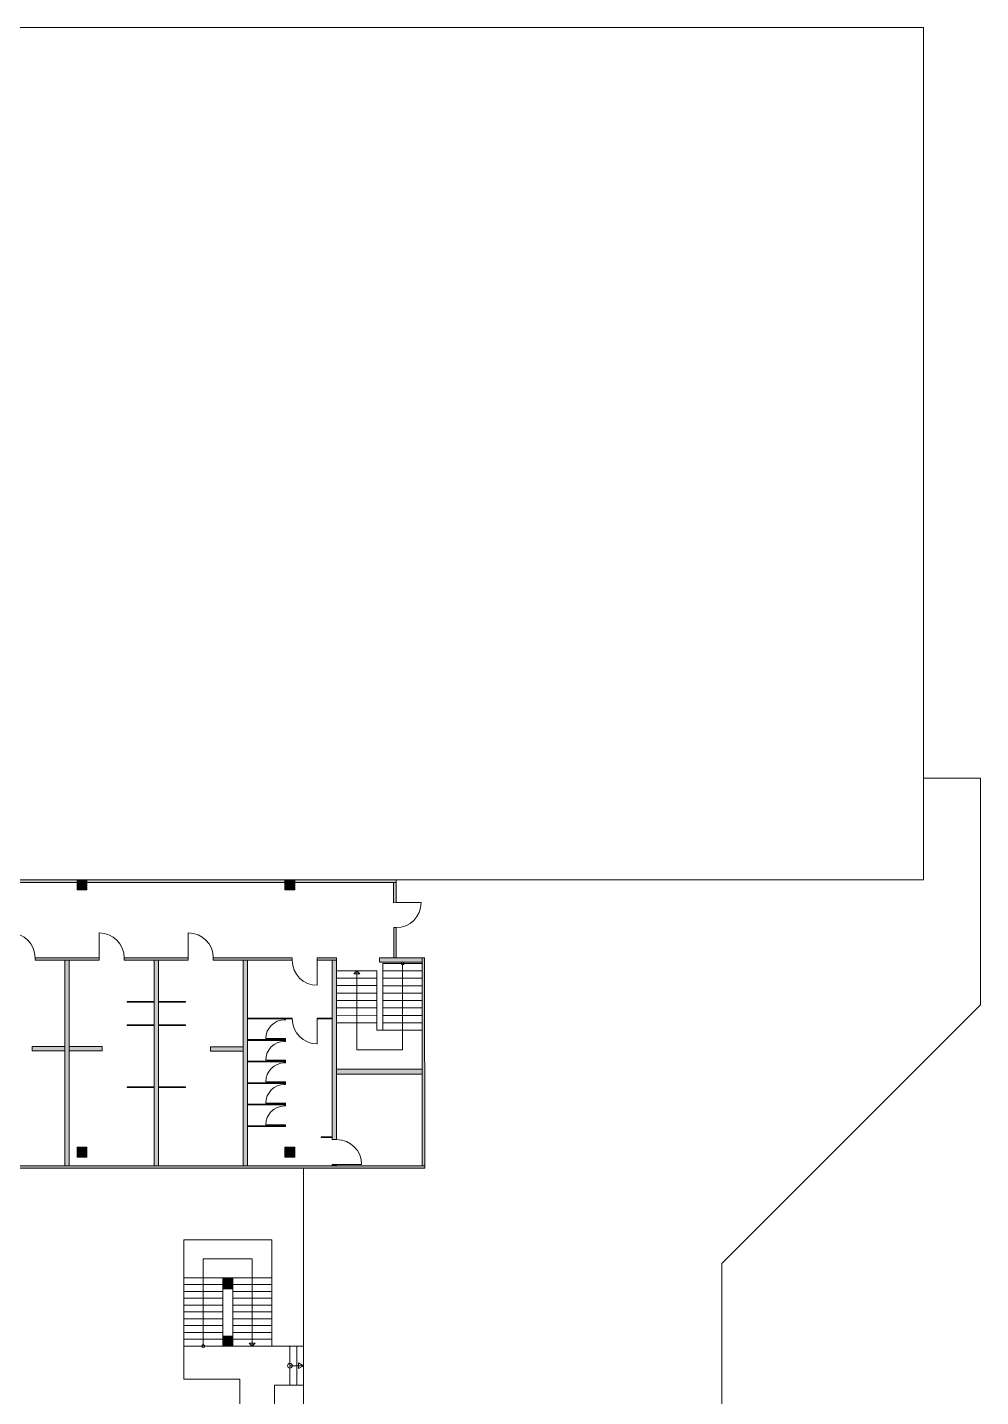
# Model space of a CAD drawing. Header units: inches. Extents: x 33931 to 204452, y 8264 to 159539.
# Drawn here: x 134395 to 172904, y 103434 to 158763 of the extents above; entities that cross this region are included whole.
import ezdxf

# ---------------------------------------------------------------- set-up
doc = ezdxf.new("R2010")
doc.units = ezdxf.units.IN
doc.header["$LTSCALE"] = 200
doc.header["$MEASUREMENT"] = 0
for name, pattern in [('AUSGEZOGEN', [0]), ('Standardmuster', [0]), ('Volllinie', [0])]:
    doc.linetypes.add(name, pattern=pattern)
doc.layers.add('Grundebene', color=7, linetype='Continuous')

# ---------------------------------------------------------------- blocks, each defined once
blk = doc.blocks.new('COMPLEXOBJECT_8-3453')
at = {"layer": 'Grundebene', "color": 18, "linetype": 'AUSGEZOGEN', "lineweight": 13, "true_color": 0x000000}
for points in [[(146713.457615, 121063.75), (146713.457615, 113818.75), (146888.457615, 113818.75), (146888.457615, 121063.75), (146713.457615, 121063.75)], [(146888.457615, 112763.75), (146888.457615, 112808.75), (146713.457615, 112808.75), (146713.457615, 112763.75), (146888.457615, 112763.75)]]:
    blk.add_lwpolyline(points, dxfattribs=at)
blk = doc.blocks.new('COMPLEXOBJECT_47-3525')
at = {"layer": 'Grundebene', "color": 18, "linetype": 'AUSGEZOGEN', "lineweight": 13, "true_color": 0x000000}
for points in [[(101800.957615, 121163.75), (101800.957615, 121063.75), (104295.957615, 121063.75), (104295.957615, 121163.75), (101800.957615, 121163.75)], [(108495.957615, 121063.75), (108495.957615, 121163.75), (105305.957615, 121163.75), (105305.957615, 121063.75), (108495.957615, 121063.75)], [(109505.957615, 121163.75), (109505.957615, 121063.75), (112095.957615, 121063.75), (112095.957615, 121163.75), (109505.957615, 121163.75)], [(115695.957615, 121063.75), (115695.957615, 121163.75), (113105.957615, 121163.75), (113105.957615, 121063.75), (115695.957615, 121063.75)], [(120452.207615, 121163.75), (116705.957615, 121163.75), (116705.957615, 121063.75), (120452.207615, 121063.75), (120452.207615, 121163.75)], [(122895.957615, 121063.75), (122895.957615, 121163.75), (121462.207615, 121163.75), (121462.207615, 121063.75), (122895.957615, 121063.75)], [(126495.957615, 121163.75), (123905.957615, 121163.75), (123905.957615, 121063.75), (126495.957615, 121063.75), (126495.957615, 121163.75)], [(130095.957615, 121063.75), (130095.957615, 121163.75), (127505.957615, 121163.75), (127505.957615, 121063.75), (130095.957615, 121063.75)], [(133695.957615, 121163.75), (131105.957615, 121163.75), (131105.957615, 121063.75), (133695.957615, 121063.75), (133695.957615, 121163.75)], [(137295.957615, 121063.75), (137295.957615, 121163.75), (134705.957615, 121163.75), (134705.957615, 121063.75), (137295.957615, 121063.75)], [(140895.957615, 121163.75), (138305.957615, 121163.75), (138305.957615, 121063.75), (140895.957615, 121063.75), (140895.957615, 121163.75)], [(145095.957615, 121063.75), (145095.957615, 121163.75), (141905.957615, 121163.75), (141905.957615, 121063.75), (145095.957615, 121063.75)], [(146888.457615, 121163.75), (146105.957615, 121163.75), (146105.957615, 121063.75), (146888.457615, 121063.75), (146888.457615, 121163.75)]]:
    blk.add_lwpolyline(points, dxfattribs=at)
blk = doc.blocks.new('COMPLEXOBJECT_69-35B8')
at = {"layer": 'Grundebene', "color": 18, "linetype": 'AUSGEZOGEN', "lineweight": 13, "true_color": 0x000000}
for points in [[(149191.037015, 124213.75), (149191.582015, 123393.74989), (149291.581985, 123393.81635), (149291.037035, 124213.75), (149191.037015, 124213.75)], [(149192.253285, 122383.75011), (149193.064135, 121163.75), (149293.064155, 121163.75), (149292.253265, 122383.81658), (149192.253285, 122383.75011)]]:
    blk.add_lwpolyline(points, dxfattribs=at)
blk = doc.blocks.new('COMPLEXOBJECT_86-3609')
at = {"layer": 'Grundebene', "color": 18, "linetype": 'AUSGEZOGEN', "lineweight": 13, "true_color": 0x000000}
for points in [[(145095.957615, 118728.75), (143288.457615, 118728.75), (143288.457615, 118698.75), (145095.957615, 118698.75), (145095.957615, 118728.75)], [(146713.457615, 118728.75), (146105.957615, 118728.75), (146105.957615, 118698.75), (146713.457615, 118698.75), (146713.457615, 118728.75)]]:
    blk.add_lwpolyline(points, dxfattribs=at)
blk = doc.blocks.new('door-4EA6')
at = {"layer": 'Grundebene', "color": 18, "linetype": 'Standardmuster', "lineweight": 13, "true_color": 0x000000}
blk.add_line((133695.957615, 121163.75), (133695.957615, 122173.75), dxfattribs=at)
blk.add_arc((133695.957615, 121163.75), 1010, 0, 90, dxfattribs=at)
blk = doc.blocks.new('door-4EAE')
at = {"layer": 'Grundebene', "color": 18, "linetype": 'Standardmuster', "lineweight": 13, "true_color": 0x000000}
blk.add_line((137295.957615, 121163.75), (137295.957615, 122173.75), dxfattribs=at)
blk.add_arc((137295.957615, 121163.75), 1010, 0, 90, dxfattribs=at)
blk = doc.blocks.new('door-4EB6')
at = {"layer": 'Grundebene', "color": 18, "linetype": 'Standardmuster', "lineweight": 13, "true_color": 0x000000}
blk.add_line((140895.957615, 121163.75), (140895.957615, 122173.75), dxfattribs=at)
blk.add_arc((140895.957615, 121163.75), 1010, 0, 90, dxfattribs=at)
blk = doc.blocks.new('door-4EBE')
at = {"layer": 'Grundebene', "color": 18, "linetype": 'Standardmuster', "lineweight": 13, "true_color": 0x000000}
blk.add_line((149291.581985, 123393.81635), (150301.581985, 123393.81635), dxfattribs=at)
blk.add_arc((149291.581985, 123393.81635), 1010, 270, 0, dxfattribs=at)
blk = doc.blocks.new('door-4EC6')
at = {"layer": 'Grundebene', "color": 18, "linetype": 'Standardmuster', "lineweight": 13, "true_color": 0x000000}
blk.add_line((146105.957615, 121063.75), (146105.957615, 120053.75), dxfattribs=at)
blk.add_arc((146105.957615, 121063.75), 1010, 180, 270, dxfattribs=at)
blk = doc.blocks.new('door-4ECE')
at = {"layer": 'Grundebene', "color": 18, "linetype": 'Standardmuster', "lineweight": 13, "true_color": 0x000000}
blk.add_line((146105.957615, 118698.75), (146105.957615, 117688.75), dxfattribs=at)
blk.add_arc((146105.957615, 118698.75), 1010, 180, 270, dxfattribs=at)
blk = doc.blocks.new('door-4EE8')
at = {"layer": 'Grundebene', "color": 18, "linetype": 'Standardmuster', "lineweight": 13, "true_color": 0x000000}
blk.add_line((146888.457615, 112808.75), (147898.457615, 112808.75), dxfattribs=at)
blk.add_arc((146888.457615, 112808.75), 1010, 0, 90, dxfattribs=at)
blk = doc.blocks.new('door-4F18')
at = {"layer": 'Grundebene', "color": 18, "linetype": 'Standardmuster', "lineweight": 13, "true_color": 0x000000}
blk.add_line((144785.957615, 117898.75), (144025.957615, 117898.75), dxfattribs=at)
blk.add_arc((144785.957615, 117898.75), 760, 90, 180, dxfattribs=at)
blk = doc.blocks.new('door-4F20')
at = {"layer": 'Grundebene', "color": 18, "linetype": 'Standardmuster', "lineweight": 13, "true_color": 0x000000}
blk.add_line((144785.957615, 117028.75), (144025.957615, 117028.75), dxfattribs=at)
blk.add_arc((144785.957615, 117028.75), 760, 90, 180, dxfattribs=at)
blk = doc.blocks.new('door-4F28')
at = {"layer": 'Grundebene', "color": 18, "linetype": 'Standardmuster', "lineweight": 13, "true_color": 0x000000}
blk.add_line((144785.957615, 116158.75), (144025.957615, 116158.75), dxfattribs=at)
blk.add_arc((144785.957615, 116158.75), 760, 90, 180, dxfattribs=at)
blk = doc.blocks.new('door-4F30')
at = {"layer": 'Grundebene', "color": 18, "linetype": 'Standardmuster', "lineweight": 13, "true_color": 0x000000}
blk.add_line((144785.957615, 115288.75), (144025.957615, 115288.75), dxfattribs=at)
blk.add_arc((144785.957615, 115288.75), 760, 90, 180, dxfattribs=at)
blk = doc.blocks.new('door-4F38')
at = {"layer": 'Grundebene', "color": 18, "linetype": 'Standardmuster', "lineweight": 13, "true_color": 0x000000}
blk.add_line((144785.957615, 114418.75), (144025.957615, 114418.75), dxfattribs=at)
blk.add_arc((144785.957615, 114418.75), 760, 90, 180, dxfattribs=at)

msp = doc.modelspace()

# ---------------------------------------------------------------- hatches: boundary and pattern name
at = {"layer": 'Grundebene', "true_color": 0x000000, "transparency": 33554687}
for points in [[(79550.957615, 124313.75), (149290.970575, 124313.75), (149291.037035, 124213.75), (79550.957615, 124213.75)], [(136800.957615, 123913.75), (136400.957615, 123913.75), (136400.957615, 124313.75), (136800.957615, 124313.75)], [(145200.957615, 123913.75), (144800.957615, 123913.75), (144800.957615, 124313.75), (145200.957615, 124313.75)], [(149191.582015, 123393.74989), (149191.037015, 124213.75), (149291.037035, 124213.75), (149291.581985, 123393.81635)], [(149193.064135, 121163.75), (149192.253285, 122383.75011), (149292.253265, 122383.81658), (149293.064155, 121163.75)], [(137295.957615, 121163.75), (137295.957615, 121063.75), (134705.957615, 121063.75), (134705.957615, 121163.75)], [(135913.457615, 112763.75), (135913.457615, 121063.75), (136088.457615, 121063.75), (136088.457615, 112763.75)], [(138305.957615, 121163.75), (140895.957615, 121163.75), (140895.957615, 121063.75), (138305.957615, 121063.75)], [(139513.457615, 112763.75), (139513.457615, 121063.75), (139688.457615, 121063.75), (139688.457615, 112763.75)], [(145095.957615, 121163.75), (145095.957615, 121063.75), (141905.957615, 121063.75), (141905.957615, 121163.75)], [(143113.457615, 112763.75), (143113.457615, 121063.75), (143288.457615, 121063.75), (143288.457615, 112763.75)], [(146105.957615, 121163.75), (146888.457615, 121163.75), (146888.457615, 121063.75), (146105.957615, 121063.75)], [(146713.457615, 113818.75), (146713.457615, 121063.75), (146888.457615, 121063.75), (146888.457615, 113818.75)], [(148621.285595, 121163.75), (150343.064135, 121163.75), (150343.180445, 120988.75), (148621.285595, 120988.75)], [(150443.064155, 121163.75), (150448.647035, 112763.75), (150348.647015, 112763.75), (150343.064135, 121163.75)], [(139513.457615, 119373.75), (138423.457615, 119373.75), (138423.457615, 119403.75), (139513.457615, 119403.75)], [(140778.457615, 119373.75), (139688.457615, 119373.75), (139688.457615, 119403.75), (140778.457615, 119403.75)], [(139513.457615, 118433.75), (138423.457615, 118433.75), (138423.457615, 118463.75), (139513.457615, 118463.75)], [(140778.457615, 118433.75), (139688.457615, 118433.75), (139688.457615, 118463.75), (140778.457615, 118463.75)], [(143288.457615, 118728.75), (145095.957615, 118728.75), (145095.957615, 118698.75), (143288.457615, 118698.75)], [(144815.957615, 118698.75), (144815.957615, 118658.75), (144785.957615, 118658.75), (144785.957615, 118698.75)], [(146105.957615, 118728.75), (146713.457615, 118728.75), (146713.457615, 118698.75), (146105.957615, 118698.75)], [(144785.957615, 117828.75), (143288.457615, 117828.75), (143288.457615, 117858.75), (144785.957615, 117858.75)], [(144785.957615, 117788.75), (144785.957615, 117898.75), (144815.957615, 117898.75), (144815.957615, 117788.75)], [(135913.457615, 117403.75), (134588.457615, 117403.75), (134588.457615, 117578.75), (135913.457615, 117578.75)], [(137413.457615, 117403.75), (136088.457615, 117403.75), (136088.457615, 117578.75), (137413.457615, 117578.75)], [(143113.457615, 117388.75), (141788.457615, 117388.75), (141788.457615, 117563.75), (143113.457615, 117563.75)], [(144785.957615, 116958.75), (143288.457615, 116958.75), (143288.457615, 116988.75), (144785.957615, 116988.75)], [(144815.957615, 117028.75), (144815.957615, 116918.75), (144785.957615, 116918.75), (144785.957615, 117028.75)], [(150348.647015, 116463.75), (146888.457615, 116463.75), (146888.457615, 116663.75), (150348.647015, 116663.75)], [(139513.457615, 115923.75), (138423.457615, 115923.75), (138423.457615, 115953.75), (139513.457615, 115953.75)], [(140778.457615, 115923.75), (139688.457615, 115923.75), (139688.457615, 115953.75), (140778.457615, 115953.75)], [(144785.957615, 116088.75), (143288.457615, 116088.75), (143288.457615, 116118.75), (144785.957615, 116118.75)], [(144785.957615, 116048.75), (144785.957615, 116158.75), (144815.957615, 116158.75), (144815.957615, 116048.75)], [(144785.957615, 115218.75), (143288.457615, 115218.75), (143288.457615, 115248.75), (144785.957615, 115248.75)], [(144815.957615, 115288.75), (144815.957615, 115178.75), (144785.957615, 115178.75), (144785.957615, 115288.75)], [(144785.957615, 114348.75), (143288.457615, 114348.75), (143288.457615, 114378.75), (144785.957615, 114378.75)], [(144785.957615, 114348.75), (144785.957615, 114418.75), (144815.957615, 114418.75), (144815.957615, 114348.75)], [(136800.957615, 113113.75), (136400.957615, 113113.75), (136400.957615, 113513.75), (136800.957615, 113513.75)], [(145200.957615, 113113.75), (144800.957615, 113113.75), (144800.957615, 113513.75), (145200.957615, 113513.75)], [(146258.471635, 113928.75), (146713.457615, 113928.75), (146713.457615, 113898.75), (146258.471635, 113898.75)], [(150448.713495, 112663.75), (77150.957615, 112663.75), (77150.957615, 112763.75), (150448.647035, 112763.75)], [(146888.457615, 112808.75), (146888.457615, 112763.75), (146713.457615, 112763.75), (146713.457615, 112808.75)], [(142690.957615, 108195.75), (142690.957615, 107795.75), (142290.957615, 107795.75), (142290.957615, 108195.75)], [(142690.957615, 105873.75), (142690.957615, 105473.75), (142290.957615, 105473.75), (142290.957615, 105873.75)]]:
    msp.add_hatch(color=18, dxfattribs=at).paths.add_polyline_path(points, flags=0)

# ---------------------------------------------------------------- linework, layer by layer
at = {"layer": 'Grundebene', "color": 18, "linetype": 'Volllinie', "lineweight": 9, "true_color": 0x000000}
for p, q in [((77150.957615, 158763.136954), (170599.155525, 158763.136954)), ((170599.155525, 158763.136954), (170599.155525, 128428.468124)), ((170599.155525, 128428.468124), (172903.84289, 128428.468124)), ((170599.155525, 124313.75), (170599.155525, 128428.468124)), ((172903.84289, 128428.468124), (172903.84289, 119272.007512)), ((149290.970575, 124313.75), (170599.155525, 124313.75)), ((172903.84289, 119272.007512), (162450.957615, 108819.122237)), ((162450.957615, 108819.122237), (162450.957615, 101963.75)), ((144998.957615, 104683.75), (145550.957615, 104683.75)), ((145550.957615, 104683.75), (145346.358713, 104801.875231)), ((145346.358713, 104801.875231), (145346.358713, 104565.624769)), ((145346.358713, 104565.624769), (145550.957615, 104683.75))]:
    msp.add_line(p, q, dxfattribs=at)
at = {"layer": 'Grundebene', "color": 18, "linetype": 'AUSGEZOGEN', "lineweight": 13, "true_color": 0x000000}
for p, q in [((149290.970575, 124313.75), (79550.957615, 124313.75)), ((79550.957615, 124213.75), (149291.037035, 124213.75)), ((136400.957615, 124313.75), (136400.957615, 123913.75)), ((136800.957615, 124313.75), (136400.957615, 124313.75)), ((136800.957615, 123913.75), (136800.957615, 124313.75)), ((145200.957615, 124313.75), (144800.957615, 124313.75)), ((144800.957615, 124313.75), (144800.957615, 123913.75)), ((145200.957615, 123913.75), (145200.957615, 124313.75)), ((149191.037015, 124213.75), (149191.582015, 123393.74989)), ((149291.037035, 124213.75), (149191.037015, 124213.75)), ((149291.037035, 124213.75), (149290.970575, 124313.75)), ((149291.581985, 123393.81635), (149291.037035, 124213.75)), ((136400.957615, 123913.75), (136800.957615, 123913.75)), ((144800.957615, 123913.75), (145200.957615, 123913.75)), ((149192.253285, 122383.75011), (149193.064135, 121163.75)), ((149293.064155, 121163.75), (149292.253265, 122383.81658)), ((137295.957615, 121163.75), (134705.957615, 121163.75)), ((134705.957615, 121063.75), (137295.957615, 121063.75)), ((136088.457615, 121063.75), (135913.457615, 121063.75)), ((135913.457615, 121063.75), (135913.457615, 112763.75)), ((136088.457615, 112763.75), (136088.457615, 121063.75)), ((140895.957615, 121163.75), (138305.957615, 121163.75)), ((138305.957615, 121063.75), (140895.957615, 121063.75)), ((139513.457615, 121063.75), (139513.457615, 116328.75)), ((139688.457615, 121063.75), (139513.457615, 121063.75)), ((139688.457615, 116328.75), (139688.457615, 121063.75)), ((145095.957615, 121163.75), (141905.957615, 121163.75)), ((141905.957615, 121063.75), (145095.957615, 121063.75)), ((143288.457615, 121063.75), (143113.457615, 121063.75)), ((143113.457615, 121063.75), (143113.457615, 117848.75)), ((143288.457615, 117863.75), (143288.457615, 121063.75)), ((146888.457615, 121163.75), (146105.957615, 121163.75)), ((146105.957615, 121063.75), (146713.457615, 121063.75)), ((146713.457615, 121063.75), (146713.457615, 113818.75)), ((146888.457615, 121063.75), (146888.457615, 121163.75)), ((146888.457615, 113818.75), (146888.457615, 121063.75)), ((148518.457615, 120640.90889), (146888.457615, 120640.90889)), ((146888.457615, 120640.90889), (146888.457615, 120341.04326)), ((147703.457615, 117451.84194), (147703.457615, 120640.90889)), ((148518.457615, 120340.77451), (148518.457615, 120640.90889)), ((149193.064135, 121163.75), (148621.285595, 121163.75)), ((148621.285595, 121163.75), (148621.285595, 120988.75)), ((148621.285595, 120988.75), (150343.180445, 120988.75)), ((148760.182175, 120638.58574), (148759.786615, 120338.70194)), ((148760.577735, 120938.46968), (148760.182175, 120638.58574)), ((150343.663925, 120638.35367), (148760.182175, 120638.58574)), ((150343.287665, 120938.46968), (148760.577735, 120938.46968)), ((150343.064135, 121163.75), (149293.064155, 121163.75)), ((149551.967845, 120938.46968), (149552.832285, 117451.68461)), ((150343.064135, 121163.75), (150348.647015, 112763.75)), ((150343.180445, 120988.75), (150343.064135, 121163.75)), ((150443.064155, 121163.75), (150343.064135, 121163.75)), ((150343.663925, 120638.35367), (150343.287665, 120938.46968)), ((150344.040195, 120338.23757), (150343.663925, 120638.35367)), ((150448.647035, 112763.75), (150443.064155, 121163.75)), ((146888.457615, 120341.04326), (148518.457615, 120340.77451)), ((146888.457615, 120341.04326), (146888.457615, 120041.17764)), ((148518.457615, 120040.64014), (148518.457615, 120340.77451)), ((148759.786615, 120338.70194), (148759.391065, 120038.81828)), ((150344.040195, 120338.23757), (148759.786615, 120338.70194)), ((150344.416455, 120038.12138), (150344.040195, 120338.23757)), ((146888.457615, 120041.17764), (148518.457615, 120040.64014)), ((146888.457615, 120041.17764), (146888.457615, 119741.31202)), ((146888.457615, 119741.31202), (148518.457615, 119740.50576)), ((146888.457615, 119741.31202), (146888.457615, 119441.44639)), ((148518.457615, 119740.50576), (148518.457615, 120040.64014)), ((148518.457615, 119440.37138), (148518.457615, 119740.50576)), ((148758.995505, 119738.93476), (148758.599945, 119439.05137)), ((148759.391065, 120038.81828), (148758.995505, 119738.93476)), ((150344.792725, 119738.00511), (148758.995505, 119738.93476)), ((150344.416455, 120038.12138), (148759.391065, 120038.81828)), ((150344.792725, 119738.00511), (150344.416455, 120038.12138)), ((150345.168985, 119437.88874), (150344.792725, 119738.00511)), ((139513.457615, 119403.75), (138423.457615, 119403.75)), ((138423.457615, 119373.75), (139513.457615, 119373.75)), ((139513.457615, 119373.75), (139513.457615, 119403.75)), ((139688.457615, 119403.75), (139688.457615, 119373.75)), ((140778.457615, 119403.75), (139688.457615, 119403.75)), ((139688.457615, 119373.75), (140778.457615, 119373.75)), ((146888.457615, 119441.44639), (148518.457615, 119440.37138)), ((146888.457615, 119441.44639), (146888.457615, 119141.58077)), ((146888.457615, 119141.58077), (148518.457615, 119140.23701)), ((146888.457615, 119141.58077), (146888.457615, 118841.71515)), ((148518.457615, 119140.23701), (148518.457615, 119440.37138)), ((148518.457615, 118840.10263), (148518.457615, 119140.23701)), ((148758.204395, 119139.16812), (148757.808835, 118839.28501)), ((148758.599945, 119439.05137), (148758.204395, 119139.16812)), ((150345.545255, 119137.77229), (148758.204395, 119139.16812)), ((150345.168985, 119437.88874), (148758.599945, 119439.05137)), ((150345.545255, 119137.77229), (150345.168985, 119437.88874)), ((150345.921515, 118837.65575), (150345.545255, 119137.77229)), ((139513.457615, 118463.75), (138423.457615, 118463.75)), ((138423.457615, 118433.75), (139513.457615, 118433.75)), ((139513.457615, 118433.75), (139513.457615, 118463.75)), ((140778.457615, 118463.75), (139688.457615, 118463.75)), ((139688.457615, 118463.75), (139688.457615, 118433.75)), ((139688.457615, 118433.75), (140778.457615, 118433.75)), ((146888.457615, 118841.71515), (148518.457615, 118840.10263)), ((146888.457615, 118841.71515), (146888.457615, 118541.84952)), ((146888.457615, 118541.84952), (148518.457615, 118539.96825)), ((146888.457615, 118541.84952), (146888.457615, 118241.9839)), ((148518.457615, 118539.96825), (148518.457615, 118840.10263)), ((148518.457615, 118239.83388), (148518.457615, 118539.96825)), ((148757.413285, 118539.40204), (148757.017725, 118239.51921)), ((148757.808835, 118839.28501), (148757.413285, 118539.40204)), ((150346.297785, 118537.53912), (148757.413285, 118539.40204)), ((150345.921515, 118837.65575), (148757.808835, 118839.28501)), ((150346.297785, 118537.53912), (150345.921515, 118837.65575)), ((150346.674055, 118237.4224), (150346.297785, 118537.53912)), ((143288.457615, 112763.75), (143288.457615, 117863.75)), ((146888.457615, 118241.9839), (146888.457615, 116663.75)), ((148518.457615, 118239.73388), (148518.457615, 118239.83388)), ((148756.017595, 118239.42053), (148518.457615, 118239.73388)), ((148757.017595, 118239.41921), (148756.017595, 118239.42053)), ((148757.017725, 118239.51921), (148757.017595, 118239.41921)), ((150346.674055, 118237.4224), (148757.017725, 118239.51921)), ((150348.647015, 116663.75), (150346.674055, 118237.4224)), ((134588.457615, 117578.75), (134588.457615, 117403.75)), ((135913.457615, 117578.75), (134588.457615, 117578.75)), ((134588.457615, 117403.75), (135913.457615, 117403.75)), ((135913.457615, 117403.75), (135913.457615, 117578.75)), ((137413.457615, 117578.75), (136088.457615, 117578.75)), ((136088.457615, 117578.75), (136088.457615, 117403.75)), ((136088.457615, 117403.75), (137413.457615, 117403.75)), ((137413.457615, 117403.75), (137413.457615, 117578.75)), ((141788.457615, 117563.75), (141788.457615, 117388.75)), ((143113.457615, 117563.75), (141788.457615, 117563.75)), ((141788.457615, 117388.75), (143113.457615, 117388.75)), ((143113.457615, 117848.75), (143113.457615, 112763.75)), ((143113.457615, 117388.75), (143113.457615, 117563.75)), ((149552.732305, 117451.58461), (147703.557615, 117451.74193)), ((139513.457615, 116328.75), (139513.457615, 112763.75)), ((139688.457615, 112763.75), (139688.457615, 116328.75)), ((146888.457615, 116663.75), (148753.939235, 116663.75)), ((150348.647015, 116663.75), (146888.457615, 116663.75)), ((146888.457615, 116663.75), (146888.457615, 116463.75)), ((146888.457615, 116463.75), (150348.647015, 116463.75)), ((148753.939235, 116663.75), (150348.647015, 116663.75)), ((150348.647015, 116463.75), (150348.647015, 116663.75)), ((138423.457615, 115953.75), (138423.457615, 115923.75)), ((139513.457615, 115953.75), (138423.457615, 115953.75)), ((138423.457615, 115923.75), (139513.457615, 115923.75)), ((139513.457615, 115923.75), (139513.457615, 115953.75)), ((139688.457615, 115953.75), (139688.457615, 115923.75)), ((140778.457615, 115953.75), (139688.457615, 115953.75)), ((139688.457615, 115923.75), (140778.457615, 115923.75)), ((140778.457615, 115923.75), (140778.457615, 115953.75)), ((136400.957615, 113513.75), (136400.957615, 113113.75)), ((136800.957615, 113513.75), (136400.957615, 113513.75)), ((136800.957615, 113113.75), (136800.957615, 113513.75)), ((145200.957615, 113513.75), (144800.957615, 113513.75)), ((144800.957615, 113513.75), (144800.957615, 113113.75)), ((145200.957615, 113113.75), (145200.957615, 113513.75)), ((146888.457615, 113818.75), (146713.457615, 113818.75)), ((146713.457615, 113818.75), (146888.457615, 113818.75)), ((136400.957615, 113113.75), (136800.957615, 113113.75)), ((144800.957615, 113113.75), (145200.957615, 113113.75)), ((150448.647035, 112763.75), (77150.957615, 112763.75)), ((77150.957615, 112663.75), (150448.713495, 112663.75)), ((135913.457615, 112763.75), (136088.457615, 112763.75)), ((139513.457615, 112763.75), (139688.457615, 112763.75)), ((143113.457615, 112763.75), (143288.457615, 112763.75)), ((145550.957615, 101963.75), (145550.957615, 112663.75)), ((146713.457615, 112808.75), (146713.457615, 112763.75)), ((146713.457615, 112808.75), (146888.457615, 112808.75)), ((146888.457615, 112808.75), (146713.457615, 112808.75)), ((146713.457615, 112763.75), (146888.457615, 112763.75)), ((146888.457615, 112763.75), (146888.457615, 112808.75)), ((150348.647015, 112763.75), (150448.647035, 112763.75)), ((150448.713495, 112663.75), (150448.647035, 112763.75)), ((140710.957615, 109765.75), (140710.957615, 104133.75)), ((144270.957615, 109765.75), (140710.957615, 109765.75)), ((144270.957615, 109765.75), (144270.957615, 105473.75)), ((142690.957615, 108235.75), (140710.957615, 108235.75)), ((142290.957615, 107957.75), (140710.957615, 107957.75)), ((142290.957615, 108235.75), (142290.957615, 105473.75)), ((144270.957615, 108235.75), (142690.957615, 108235.75)), ((142690.957615, 108235.75), (142690.957615, 105473.75)), ((144270.957615, 107959.75), (142690.957615, 107959.75)), ((142290.957615, 107681.75), (140710.957615, 107681.75)), ((142290.957615, 107405.75), (140710.957615, 107405.75)), ((144270.957615, 107683.75), (142690.957615, 107683.75)), ((144270.957615, 107407.75), (142690.957615, 107407.75)), ((142290.957615, 107129.75), (140710.957615, 107129.75)), ((142290.957615, 106853.75), (140710.957615, 106853.75)), ((144270.957615, 107131.75), (142690.957615, 107131.75)), ((144270.957615, 106855.75), (142690.957615, 106855.75)), ((142290.957615, 106577.75), (140710.957615, 106577.75)), ((142290.957615, 106301.75), (140710.957615, 106301.75)), ((144270.957615, 106579.75), (142690.957615, 106579.75)), ((144270.957615, 106303.75), (142690.957615, 106303.75)), ((142290.957615, 106025.75), (140710.957615, 106025.75)), ((142290.957615, 105749.75), (140710.957615, 105749.75)), ((144270.957615, 106027.75), (142690.957615, 106027.75)), ((144270.957615, 105751.75), (142690.957615, 105751.75)), ((142290.957615, 105473.75), (140710.957615, 105473.75)), ((145550.957615, 105473.75), (142690.957615, 105473.75)), ((144998.957615, 105473.75), (144998.957615, 103893.75)), ((145274.957615, 105473.75), (145274.957615, 103893.75)), ((145550.957615, 105473.75), (145550.957615, 103893.75)), ((142970.957615, 104133.75), (140710.957615, 104133.75)), ((142970.957615, 102653.75), (142970.957615, 104133.75))]:
    msp.add_line(p, q, dxfattribs=at)
for points in [[(149290.970575, 124313.75), (79550.957615, 124313.75), (79550.957615, 124213.75), (149291.037035, 124213.75), (149290.970575, 124313.75)], [(136400.957615, 123913.75), (136800.957615, 123913.75), (136800.957615, 124313.75), (136400.957615, 124313.75), (136400.957615, 123913.75)], [(144800.957615, 123913.75), (145200.957615, 123913.75), (145200.957615, 124313.75), (144800.957615, 124313.75), (144800.957615, 123913.75)], [(149191.037015, 124213.75), (149191.582015, 123393.74989), (149291.581985, 123393.81635), (149291.037035, 124213.75), (149191.037015, 124213.75)], [(149192.253285, 122383.75011), (149193.064135, 121163.75), (149293.064155, 121163.75), (149292.253265, 122383.81658), (149192.253285, 122383.75011)], [(137295.957615, 121063.75), (137295.957615, 121163.75), (134705.957615, 121163.75), (134705.957615, 121063.75), (137295.957615, 121063.75)], [(135913.457615, 121063.75), (135913.457615, 112763.75), (136088.457615, 112763.75), (136088.457615, 121063.75), (135913.457615, 121063.75)], [(140895.957615, 121163.75), (138305.957615, 121163.75), (138305.957615, 121063.75), (140895.957615, 121063.75), (140895.957615, 121163.75)], [(139513.457615, 121063.75), (139513.457615, 112763.75), (139688.457615, 112763.75), (139688.457615, 121063.75), (139513.457615, 121063.75)], [(145095.957615, 121063.75), (145095.957615, 121163.75), (141905.957615, 121163.75), (141905.957615, 121063.75), (145095.957615, 121063.75)], [(143113.457615, 121063.75), (143113.457615, 112763.75), (143288.457615, 112763.75), (143288.457615, 121063.75), (143113.457615, 121063.75)], [(146888.457615, 121163.75), (146105.957615, 121163.75), (146105.957615, 121063.75), (146888.457615, 121063.75), (146888.457615, 121163.75)], [(146713.457615, 121063.75), (146713.457615, 113818.75), (146888.457615, 113818.75), (146888.457615, 121063.75), (146713.457615, 121063.75)], [(147703.457615, 120640.90889), (147583.457615, 120520.90889), (147823.457615, 120520.90889), (147703.457615, 120640.90889)], [(150343.064135, 121163.75), (148621.285595, 121163.75), (148621.285595, 120988.75), (150343.180445, 120988.75), (150343.064135, 121163.75)], [(150448.647035, 112763.75), (150443.064155, 121163.75), (150343.064135, 121163.75), (150348.647015, 112763.75), (150448.647035, 112763.75)], [(138423.457615, 119373.75), (139513.457615, 119373.75), (139513.457615, 119403.75), (138423.457615, 119403.75), (138423.457615, 119373.75)], [(139688.457615, 119373.75), (140778.457615, 119373.75), (140778.457615, 119403.75), (139688.457615, 119403.75), (139688.457615, 119373.75)], [(138423.457615, 118433.75), (139513.457615, 118433.75), (139513.457615, 118463.75), (138423.457615, 118463.75), (138423.457615, 118433.75)], [(139688.457615, 118433.75), (140778.457615, 118433.75), (140778.457615, 118463.75), (139688.457615, 118463.75), (139688.457615, 118433.75)], [(145095.957615, 118728.75), (143288.457615, 118728.75), (143288.457615, 118698.75), (145095.957615, 118698.75), (145095.957615, 118728.75)], [(144815.957615, 118658.75), (144815.957615, 118698.75), (144785.957615, 118698.75), (144785.957615, 118658.75), (144815.957615, 118658.75)], [(144815.957615, 118658.75), (144815.957615, 118698.75), (144785.957615, 118698.75), (144785.957615, 118658.75), (144815.957615, 118658.75)], [(146713.457615, 118728.75), (146105.957615, 118728.75), (146105.957615, 118698.75), (146713.457615, 118698.75), (146713.457615, 118728.75)], [(143288.457615, 117828.75), (144785.957615, 117828.75), (144785.957615, 117858.75), (143288.457615, 117858.75), (143288.457615, 117828.75)], [(144785.957615, 117898.75), (144785.957615, 117788.75), (144815.957615, 117788.75), (144815.957615, 117898.75), (144785.957615, 117898.75)], [(144785.957615, 117898.75), (144785.957615, 117788.75), (144815.957615, 117788.75), (144815.957615, 117898.75), (144785.957615, 117898.75)], [(134588.457615, 117403.75), (135913.457615, 117403.75), (135913.457615, 117578.75), (134588.457615, 117578.75), (134588.457615, 117403.75)], [(136088.457615, 117403.75), (137413.457615, 117403.75), (137413.457615, 117578.75), (136088.457615, 117578.75), (136088.457615, 117403.75)], [(141788.457615, 117388.75), (143113.457615, 117388.75), (143113.457615, 117563.75), (141788.457615, 117563.75), (141788.457615, 117388.75)], [(143288.457615, 116958.75), (144785.957615, 116958.75), (144785.957615, 116988.75), (143288.457615, 116988.75), (143288.457615, 116958.75)], [(144815.957615, 116918.75), (144815.957615, 117028.75), (144785.957615, 117028.75), (144785.957615, 116918.75), (144815.957615, 116918.75)], [(144815.957615, 116918.75), (144815.957615, 117028.75), (144785.957615, 117028.75), (144785.957615, 116918.75), (144815.957615, 116918.75)], [(146888.457615, 116463.75), (150348.647015, 116463.75), (150348.647015, 116663.75), (146888.457615, 116663.75), (146888.457615, 116463.75)], [(138423.457615, 115923.75), (139513.457615, 115923.75), (139513.457615, 115953.75), (138423.457615, 115953.75), (138423.457615, 115923.75)], [(139688.457615, 115923.75), (140778.457615, 115923.75), (140778.457615, 115953.75), (139688.457615, 115953.75), (139688.457615, 115923.75)], [(143288.457615, 116088.75), (144785.957615, 116088.75), (144785.957615, 116118.75), (143288.457615, 116118.75), (143288.457615, 116088.75)], [(144785.957615, 116158.75), (144785.957615, 116048.75), (144815.957615, 116048.75), (144815.957615, 116158.75), (144785.957615, 116158.75)], [(144785.957615, 116158.75), (144785.957615, 116048.75), (144815.957615, 116048.75), (144815.957615, 116158.75), (144785.957615, 116158.75)], [(143288.457615, 115218.75), (144785.957615, 115218.75), (144785.957615, 115248.75), (143288.457615, 115248.75), (143288.457615, 115218.75)], [(144815.957615, 115178.75), (144815.957615, 115288.75), (144785.957615, 115288.75), (144785.957615, 115178.75), (144815.957615, 115178.75)], [(144815.957615, 115178.75), (144815.957615, 115288.75), (144785.957615, 115288.75), (144785.957615, 115178.75), (144815.957615, 115178.75)], [(143288.457615, 114348.75), (144785.957615, 114348.75), (144785.957615, 114378.75), (143288.457615, 114378.75), (143288.457615, 114348.75)], [(144785.957615, 114418.75), (144785.957615, 114348.75), (144815.957615, 114348.75), (144815.957615, 114418.75), (144785.957615, 114418.75)], [(144785.957615, 114418.75), (144785.957615, 114348.75), (144815.957615, 114348.75), (144815.957615, 114418.75), (144785.957615, 114418.75)], [(136400.957615, 113113.75), (136800.957615, 113113.75), (136800.957615, 113513.75), (136400.957615, 113513.75), (136400.957615, 113113.75)], [(144800.957615, 113113.75), (145200.957615, 113113.75), (145200.957615, 113513.75), (144800.957615, 113513.75), (144800.957615, 113113.75)], [(146713.457615, 113928.75), (146258.471635, 113928.75), (146258.471635, 113898.75), (146713.457615, 113898.75), (146713.457615, 113928.75)], [(77150.957615, 112663.75), (150448.713495, 112663.75), (150448.647035, 112763.75), (77150.957615, 112763.75), (77150.957615, 112663.75)], [(146888.457615, 112763.75), (146888.457615, 112808.75), (146713.457615, 112808.75), (146713.457615, 112763.75), (146888.457615, 112763.75)], [(141500.957615, 105473.75), (141500.957615, 109000.75), (143480.957615, 109000.75), (143480.957615, 105473.75)], [(142690.957615, 107795.75), (142690.957615, 108195.75), (142290.957615, 108195.75), (142290.957615, 107795.75), (142690.957615, 107795.75)], [(142690.957615, 107795.75), (142690.957615, 108195.75), (142290.957615, 108195.75), (142290.957615, 107795.75), (142690.957615, 107795.75)], [(142690.957615, 105473.75), (142690.957615, 105873.75), (142290.957615, 105873.75), (142290.957615, 105473.75), (142690.957615, 105473.75)], [(142690.957615, 105473.75), (142690.957615, 105873.75), (142290.957615, 105873.75), (142290.957615, 105473.75), (142690.957615, 105473.75)], [(143480.957615, 105473.75), (143600.957615, 105593.75), (143360.957615, 105593.75), (143480.957615, 105473.75)], [(145550.957615, 103893.75), (144373.75, 103893.75), (144373.75, 102653.75)]]:
    msp.add_lwpolyline(points, dxfattribs=at)
for centre in [(149551.967845, 120938.46968), (141500.957615, 105473.75)]:
    msp.add_circle(centre, 60, dxfattribs=at)
at = {"layer": 'Grundebene', "color": 18, "linetype": 'Volllinie', "lineweight": 9, "true_color": 0x000000}
msp.add_circle((144998.957615, 104683.75), 94.881704, dxfattribs=at)
at = {"layer": 'Grundebene', "color": 18, "linetype": 'AUSGEZOGEN', "lineweight": 13, "true_color": 0x000000}
for centre, radius, start, end in [((147703.557625, 117451.84194), 0.10001, 179.9999999833, 269.995125393), ((149552.732315, 117451.68458), 0.09997, 269.9951254411, 0.0142043773)]:
    msp.add_arc(centre, radius, start, end, dxfattribs=at)

# ---------------------------------------------------------------- block references
at = {"layer": 'Grundebene'}
for name in ['COMPLEXOBJECT_69-35B8', 'door-4EBE', 'door-4EA6', 'door-4EAE', 'door-4EB6', 'COMPLEXOBJECT_47-3525', 'door-4EC6', 'COMPLEXOBJECT_8-3453', 'COMPLEXOBJECT_86-3609', 'door-4F18', 'door-4ECE', 'door-4F20', 'door-4F28', 'door-4F30', 'door-4F38', 'door-4EE8']:
    msp.add_blockref(name, (0, 0), dxfattribs=at)

doc.saveas('drawing.dxf')
